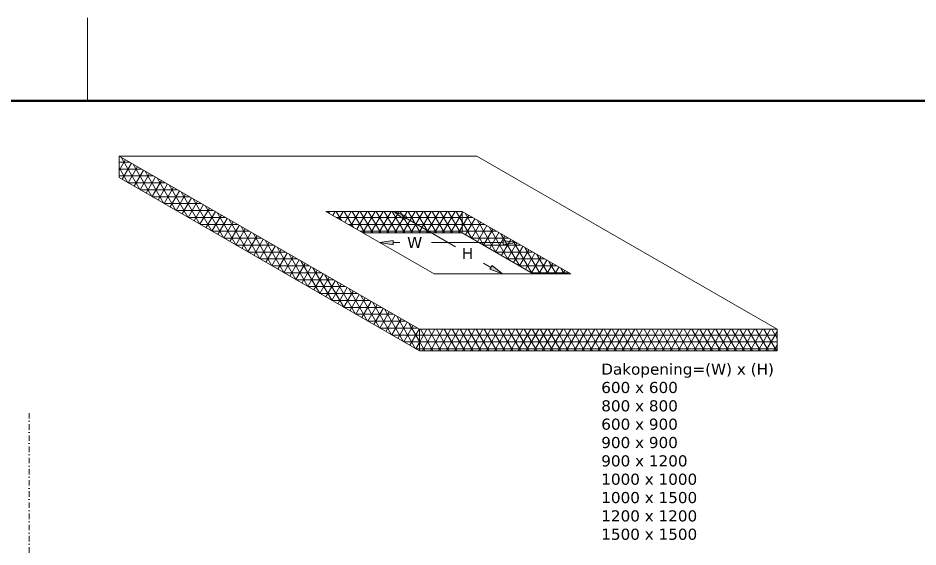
# Model space of a CAD drawing. Header units: millimetres. Extents: x -435 to 27166, y -19117 to 26500.
# Drawn here: x 25196 to 26009, y 19296 to 19774 of the extents above; entities that cross this region are included whole.
import ezdxf

# ---------------------------------------------------------------- set-up
doc = ezdxf.new("R2010")
doc.units = ezdxf.units.MM
doc.linetypes.add('IMPORT-DASHDOT _4_', pattern=[254, 127, -63.5, 0, -63.5])
for name, color, linetype, lineweight in [('Daglichtkoepel_Bitumen-P1-v1DWG_dwg', 8, 'Continuous', 13), ('R-H cont 0_18', 7, 'Continuous', 18), ('R-H cont 0_50', 50, 'Continuous', 50), ('VELUX_INFO', 250, 'Continuous', 13), ('VELUX_TEXT', 250, 'Continuous', 13)]:
    doc.layers.add(name, color=color, linetype=linetype, lineweight=lineweight)
doc.styles.add('Verdana_3', font='verdana.ttf', dxfattribs={"height": 254})
pattern_1 = [(0, (0, 0), (0, 158.75), []), (60, (0, 0), (-137.48153, 79.375), []), (120, (0, 0), (-137.48153, -79.375), [])]

# ---------------------------------------------------------------- blocks, each defined once
blk = doc.blocks.new('Daglichtkoepel_Bitumen-P1-v1DWG_dwg_frame-3211647-Details Appartement')
at = {"layer": 'R-H cont 0_18'}
blk.add_line((5948.7, 7340.6), (5948.7, 7721.6), dxfattribs=at)
at = {"layer": 'R-H cont 0_50', "flags": 128}
blk.add_lwpolyline([(660.4, 7340.6), (10515.6, 7340.6), (10515.6, 203.2), (660.4, 203.2)], close=True, dxfattribs=at)
blk = doc.blocks.new('Daglichtkoepel_Bitumen-P1-v1DWG_dwg_VELUX frame-3211648-Details Appartement')
at = {"xscale": 5, "yscale": 5, "zscale": 5}
blk.add_blockref('Daglichtkoepel_Bitumen-P1-v1DWG_dwg_frame-3211647-Details Appartement', (1270, 1270), dxfattribs=at)
blk = doc.blocks.new('Daglichtkoepel_Bitumen-P1-v1DWG_dwg-3211646-Details Appartement')
at = {"layer": 'VELUX_TEXT'}
h = blk.add_hatch(dxfattribs=at)
h.set_pattern_fill('FP_7', color=256, style=0, pattern_type=2)
h.set_pattern_definition(pattern_1)
h.paths.add_polyline_path([(38630, 32237), (38630, 32733), (31741, 36710), (31741, 36214)])
h = blk.add_hatch(dxfattribs=at)
h.set_pattern_fill('FP_7', color=256, style=0, pattern_type=2)
h.set_pattern_definition(pattern_1)
h.paths.add_polyline_path([(41242, 34003), (42101, 34003), (39611, 35440), (36480, 35440), (37340, 34944), (39611, 34944)])
for points in [[(38284, 35244), (38046, 35440), (38335, 35332)], [(38030, 34671), (37725, 34722), (38030, 34772)], [(40551, 34671), (40856, 34722), (40551, 34772)], [(40536, 34003), (40297, 34199), (40246, 34111)]]:
    blk.add_hatch(color=7, dxfattribs=at).paths.add_polyline_path(points)
h = blk.add_hatch(dxfattribs=at)
h.set_pattern_fill('FP_7', color=256, style=0, pattern_type=2)
h.set_pattern_definition(pattern_1)
h.paths.add_polyline_path([(46841, 32237), (46841, 32733), (38630, 32733), (38630, 32237)])
at = {"layer": 'VELUX_INFO', "color": 10, "linetype": 'IMPORT-DASHDOT _4_'}
blk.add_line((29673, 30812), (29673, 19496), dxfattribs=at)
at = {"layer": 'VELUX_TEXT'}
for p, q in [((38284, 35244), (38046, 35440)), ((38046, 35440), (38335, 35332)), ((38335, 35332), (38284, 35244)), ((39459, 34624), (38310, 35288)), ((39611, 34944), (37340, 34944)), ((37725, 34722), (38030, 34772)), ((38030, 34671), (37725, 34722)), ((38030, 34772), (38030, 34671)), ((38179, 34722), (38030, 34722)), ((40551, 34722), (38905, 34722)), ((40856, 34722), (40551, 34772)), ((40551, 34772), (40551, 34671)), ((40551, 34671), (40856, 34722)), ((40272, 34155), (40103, 34252)), ((40297, 34199), (40246, 34111)), ((40246, 34111), (40536, 34003)), ((40536, 34003), (40297, 34199)), ((38630, 32733), (38630, 32237))]:
    blk.add_line(p, q, dxfattribs=at)
at = {"layer": 'VELUX_TEXT', "flags": 128}
for points in [[(46841, 32733), (39951, 36710), (31741, 36710), (38630, 32733), (46841, 32733), (46841, 32237)], [(31741, 36710), (31741, 36214), (38630, 32237), (46841, 32237), (46812, 32253)], [(39611, 35440), (39611, 34944), (41242, 34003)]]:
    blk.add_lwpolyline(points, dxfattribs=at)
blk.add_lwpolyline([(42101, 34003), (39611, 35440), (36480, 35440), (38970, 34003)], close=True, dxfattribs=at)
blk.add_blockref('Daglichtkoepel_Bitumen-P1-v1DWG_dwg_VELUX frame-3211648-Details Appartement', (0, 0))
at = {"layer": 'VELUX_INFO', "color": 7, "char_height": 254, "attachment_point": 1, "line_spacing_factor": 0.994243, "style": 'Verdana_3'}
for s, insert, width in [('W', (38349, 34850), 410.29), ('H', (39603, 34602), 311.69), ('Dakopening=(W) x (H)\\P600 x 600\\P800 x 800\\P600 x 900\\P900 x 900\\P900 x 1200\\P1000 x 1000\\P1000 x 1500\\P1200 x 1200\\P1500 x 1500', (42802, 31946), 4802.59)]:
    blk.add_mtext(s, dxfattribs=dict(at, insert=insert, width=width))

msp = doc.modelspace()

# ---------------------------------------------------------------- block references
at = {"layer": 'Daglichtkoepel_Bitumen-P1-v1DWG_dwg', "color": 250, "xscale": 0.0393700796202811, "yscale": 0.0393700796202811, "zscale": 0.0393700796202811}
msp.add_blockref('Daglichtkoepel_Bitumen-P1-v1DWG_dwg-3211646-Details Appartement', (24037.5, 18203.96), dxfattribs=at)

doc.saveas('drawing.dxf')
